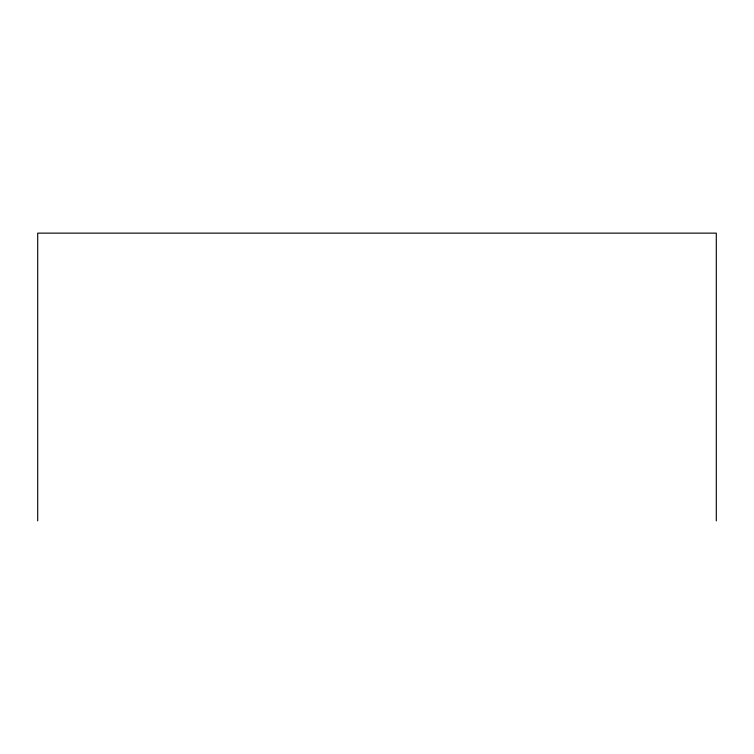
<?xml version="1.0" encoding="UTF-8"?>
<svg xmlns="http://www.w3.org/2000/svg" width="754" height="754" viewBox="0 0 754 754"><rect width="100%" height="100%" fill="white"/><g stroke="black" fill="none" stroke-linecap="round" stroke-linejoin="round"><path stroke-width="1.13" d="M716.3 520.863L716.3 233.137L37.7 233.137L37.7 520.863"/></g></svg>
